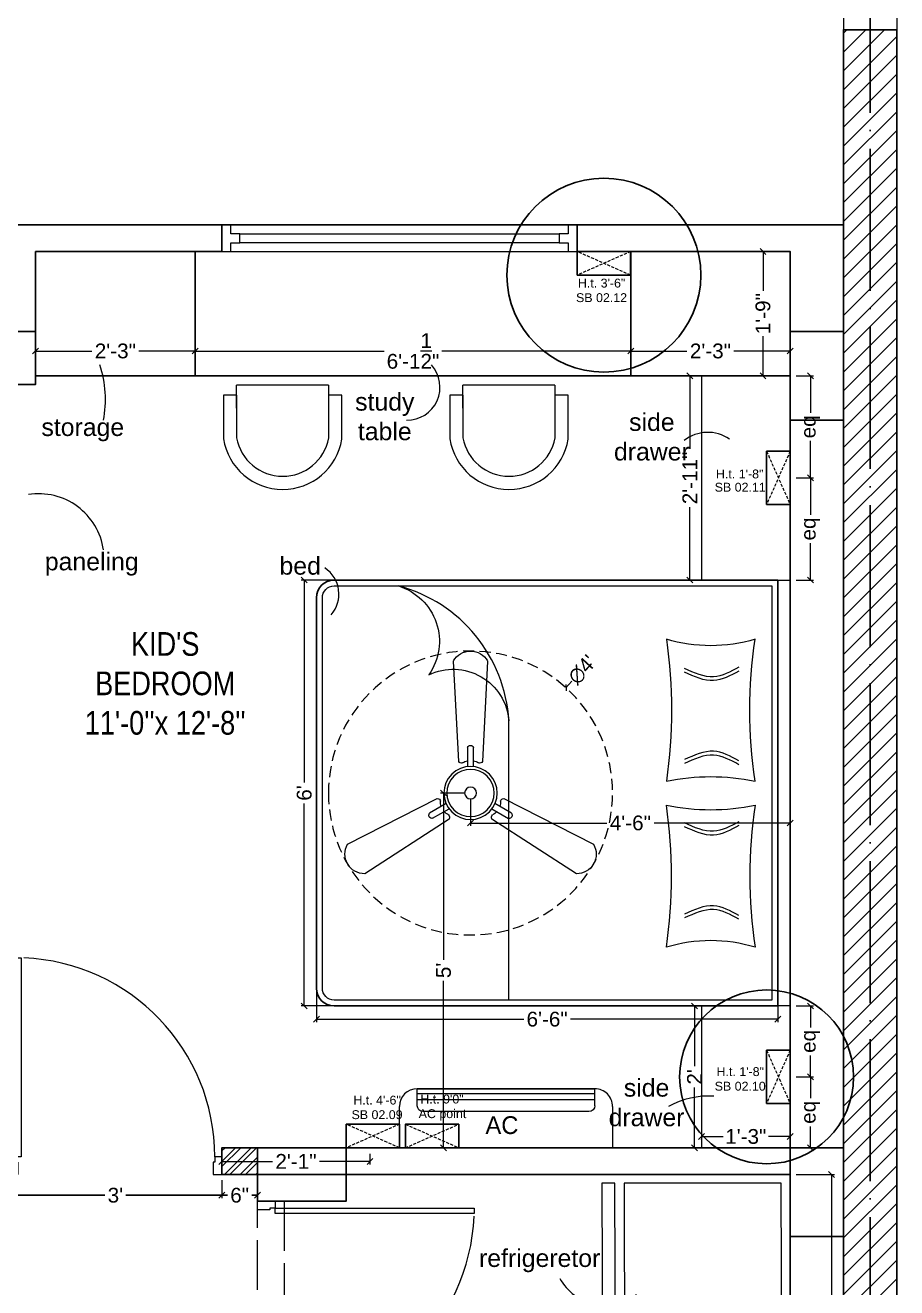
# Model space of a CAD drawing. Header units: millimetres. Extents: x 56222 to 3066687, y -650199 to -121287.
# Drawn here: x 148743.1 to 148890.3, y -178871.8 to -178658.4 of the extents above; entities that cross this region are included whole.
import ezdxf

# ---------------------------------------------------------------- set-up
doc = ezdxf.new("R2010")
doc.units = ezdxf.units.MM
doc.header["$MEASUREMENT"] = 0
doc.header["$PDMODE"] = 35
for name, pattern in [('ACAD_ISO02W100', [15, 12, -3]), ('ACAD_ISO04W100', [30, 24, -3, 0, -3]), ('DASHED', [0.75, 0.5, -0.25]), ('DASHED2', [0.375, 0.25, -0.125])]:
    doc.linetypes.add(name, pattern=pattern)
doc.layers.get('Defpoints').update_dxf_attribs({"color": 220})
doc.layers.add('AR DOOR', color=40, linetype='Continuous')
doc.layers.add('AR ELE-5', color=134, linetype='Continuous')
for name, color, linetype, lineweight in [('COLUMN', 1, 'Continuous', 30), ('dim05', 1, 'Continuous', 13), ('el', 7, 'Continuous', 20), ('ELEC-wires', 1, 'DASHED2', 13), ('Electrical', 84, 'Continuous', 30), ('FIRST FLOOR', 7, 'Continuous', 9), ('FIRST FLOOR ( DW_RAIL )', 7, 'Continuous', 9), ('FIRST FLOOR ( TEXT )', 7, 'Continuous', 9), ('FIRST FLOOR_( PLine )_', 251, 'Continuous', 30), ('FURNITURE', 32, 'Continuous', 9), ('GROUND FLOOR', 7, 'Continuous', 9), ('GROUND FLOOR  ( HATCH )', 251, 'Continuous', 9), ('GROUND FLOOR  ( PLINE )', 251, 'Continuous', 30), ('Labelling', 1, 'Continuous', 25), ('Text', 7, 'Continuous', 15), ('wall', 7, 'Continuous', 30), ('X_PLOT', 1, 'Continuous', 9), ('XX~SLAB ( BEAM )~ ( DIM )', 7, 'Continuous', 9)]:
    doc.layers.add(name, color=color, linetype=linetype, lineweight=lineweight)
doc.layers.add('XX~SLAB ( PLINE )', color=251, linetype='Continuous', plot=False)
doc.styles.add('Arial', font='arial.ttf')
doc.styles.add('century g', font='GOTHIC.TTF')
doc.styles.add('KATHA', font='swissc.ttf')
doc.styles.get("Standard").update_dxf_attribs({"font": 'arial.ttf', "height": 6})
doc.styles.add('style4', font='ARIALN.TTF')
doc.styles.add('TEXT', font='eurr____.ttf')
doc.dimstyles.new('Archana', dxfattribs={"dimtxt": 2, "dimasz": 0.75, "dimexe": 0.5, "dimexo": 0.5, "dimgap": 0, "dimtad": 0, "dimzin": 0, "dimdsep": 46, "dimlunit": 4, "dimtxsty": 'century g', "dimblk": 'OBLIQUE', "dimcen": 0, "dimdle": 1, "dimclrd": 256, "dimclre": 256, "dimclrt": 256, "dimadec": 0, "dimazin": 0, "dimtfac": 1, "dimtofl": 0, "dimtmove": 1, "dimatfit": 3, "dimfxl": 1, "dimfxlon": 1, "dimtolj": 1, "dimtzin": 0, "dimlwd": -1, "dimlwe": -1, "dimarcsym": 0})
doc.dimstyles.new('ISO-25', dxfattribs={"dimtxt": 2.5, "dimasz": 1, "dimexe": 0.5, "dimexo": 1, "dimtad": 0, "dimdec": 1, "dimlunit": 4, "dimtxsty": 'Standard', "dimblk": 'OBLIQUE', "dimcen": 2.5, "dimclrd": 1, "dimclre": 1, "dimclrt": 5, "dimadec": 0, "dimazin": 0, "dimtfac": 1, "dimtdec": 1, "dimtmove": 0, "dimatfit": 3, "dimfxl": 1, "dimlwd": -1, "dimarcsym": 0})

# ---------------------------------------------------------------- blocks, each defined once
blk = doc.blocks.new('_Oblique')
at = {"layer": 'wall', "color": 0, "lineweight": -2}
blk.add_line((-0.5, -0.5), (0.5, 0.5), dxfattribs=at)
blk = doc.blocks.new('*D886')
at = {"layer": 'Defpoints', "color": 0, "lineweight": 30, "transparency": 16777216}
for p in [(148845.37, -178713.45), (148771.81, -178716.36), (148845.37, -178716.36)]:
    blk.add_point(p, dxfattribs=at)
at = {"layer": 'dim05', "color": 1, "linetype": 'Continuous', "lineweight": -2, "transparency": 16777216}
for p, q in [((148771.81, -178715.36), (148771.81, -178712.95)), ((148845.37, -178715.36), (148845.37, -178712.95))]:
    blk.add_line(p, q, dxfattribs=at)
at = {"layer": 'dim05', "color": 1, "linetype": 'Continuous', "transparency": 16777216}
for p, q in [((148771.81, -178713.45), (148803.72, -178713.45)), ((148845.37, -178713.45), (148813.45, -178713.45))]:
    blk.add_line(p, q, dxfattribs=at)
at = {"layer": 'dim05', "color": 1, "transparency": 16777216, "rotation": 180}
blk.add_blockref('_Oblique', (148771.81, -178713.45), dxfattribs=at)
at = {"layer": 'dim05', "color": 1, "transparency": 16777216}
blk.add_blockref('_Oblique', (148845.37, -178713.45), dxfattribs=at)
at = {"layer": 'dim05', "color": 5, "lineweight": 25, "transparency": 16777216, "insert": (148808.59, -178713.45), "char_height": 2.5, "attachment_point": 5, "style": 'Arial'}
blk.add_mtext('6\'-1{\\H1x;\\S1/2;}"', dxfattribs=at)
blk = doc.blocks.new('*D887')
at = {"layer": 'Defpoints', "color": 0, "lineweight": 30, "transparency": 16777216}
for p in [(148867.72, -178696.63), (148868.75, -178696.63), (148867.51, -178717.63)]:
    blk.add_point(p, dxfattribs=at)
at = {"layer": 'dim05', "color": 1, "linetype": 'Continuous', "lineweight": -2, "transparency": 16777216}
for p, q in [((148867.75, -178696.63), (148867.22, -178696.63)), ((148868.51, -178717.63), (148868.22, -178717.63))]:
    blk.add_line(p, q, dxfattribs=at)
at = {"layer": 'dim05', "color": 1, "linetype": 'Continuous', "transparency": 16777216}
for p, q in [((148867.72, -178696.63), (148867.72, -178703.3)), ((148867.72, -178717.63), (148867.72, -178710.96))]:
    blk.add_line(p, q, dxfattribs=at)
at = {"layer": 'dim05', "color": 1, "transparency": 16777216}
for p, rotation in [((148867.72, -178696.63), 90), ((148867.72, -178717.63), 270)]:
    blk.add_blockref('_Oblique', p, dxfattribs=dict(at, rotation=rotation))
at = {"layer": 'dim05', "color": 5, "lineweight": 25, "transparency": 16777216, "insert": (148867.72, -178707.13), "char_height": 2.5, "attachment_point": 5, "rotation": 90, "style": 'Arial'}
blk.add_mtext('1\'-9"', dxfattribs=at)
blk = doc.blocks.new('*D888')
at = {"layer": 'Defpoints', "color": 0, "lineweight": 30, "transparency": 16777216}
for p in [(148857.31, -178717.63), (148855.35, -178752.16), (148857.31, -178752.16)]:
    blk.add_point(p, dxfattribs=at)
at = {"layer": 'dim05', "color": 1, "linetype": 'Continuous', "lineweight": -2, "transparency": 16777216}
for p, q in [((148856.31, -178717.63), (148854.85, -178717.63)), ((148856.31, -178752.16), (148854.85, -178752.16))]:
    blk.add_line(p, q, dxfattribs=at)
at = {"layer": 'dim05', "color": 1, "linetype": 'Continuous', "transparency": 16777216}
for p, q in [((148855.35, -178717.63), (148855.35, -178729.96)), ((148855.35, -178752.16), (148855.35, -178739.84))]:
    blk.add_line(p, q, dxfattribs=at)
at = {"layer": 'dim05', "color": 1, "transparency": 16777216}
for p, rotation in [((148855.35, -178717.63), 90), ((148855.35, -178752.16), 270)]:
    blk.add_blockref('_Oblique', p, dxfattribs=dict(at, rotation=rotation))
at = {"layer": 'dim05', "color": 5, "lineweight": 25, "transparency": 16777216, "insert": (148855.35, -178734.9), "char_height": 2.5, "attachment_point": 5, "rotation": 90, "style": 'Arial'}
blk.add_mtext('2\'-11"', dxfattribs=at)
blk = doc.blocks.new('*D889')
at = {"layer": 'Defpoints', "color": 0, "lineweight": 30, "transparency": 16777216}
for p in [(148857.31, -178824.16), (148856.14, -178848.13), (148857.31, -178848.13)]:
    blk.add_point(p, dxfattribs=at)
at = {"layer": 'dim05', "color": 1, "linetype": 'Continuous', "lineweight": -2, "transparency": 16777216}
for p, q in [((148856.31, -178824.16), (148855.64, -178824.16)), ((148856.31, -178848.13), (148855.64, -178848.13))]:
    blk.add_line(p, q, dxfattribs=at)
at = {"layer": 'dim05', "color": 1, "linetype": 'Continuous', "transparency": 16777216}
for p, q in [((148856.14, -178824.16), (148856.14, -178834.35)), ((148856.14, -178848.13), (148856.14, -178837.94))]:
    blk.add_line(p, q, dxfattribs=at)
at = {"layer": 'dim05', "color": 1, "transparency": 16777216}
for p, rotation in [((148856.14, -178824.16), 90), ((148856.14, -178848.13), 270)]:
    blk.add_blockref('_Oblique', p, dxfattribs=dict(at, rotation=rotation))
at = {"layer": 'dim05', "color": 5, "lineweight": 25, "transparency": 16777216, "insert": (148856.14, -178836.15), "char_height": 2.5, "attachment_point": 5, "rotation": 90, "style": 'Arial'}
blk.add_mtext("2'", dxfattribs=at)
blk = doc.blocks.new('*D890')
at = {"layer": 'Defpoints', "color": 0, "lineweight": 30, "transparency": 16777216}
for p in [(148857.31, -178845.81), (148872.31, -178846.1), (148872.31, -178846.23)]:
    blk.add_point(p, dxfattribs=at)
at = {"layer": 'dim05', "color": 1, "linetype": 'Continuous', "transparency": 16777216}
for p, q in [((148857.31, -178846.23), (148860.98, -178846.23)), ((148872.31, -178846.23), (148868.64, -178846.23))]:
    blk.add_line(p, q, dxfattribs=at)
at = {"layer": 'dim05', "color": 1, "linetype": 'Continuous', "lineweight": -2, "transparency": 16777216}
for p, q in [((148857.31, -178846.81), (148857.31, -178846.73)), ((148872.31, -178847.1), (148872.31, -178846.73))]:
    blk.add_line(p, q, dxfattribs=at)
at = {"layer": 'dim05', "color": 1, "transparency": 16777216, "rotation": 180}
blk.add_blockref('_Oblique', (148857.31, -178846.23), dxfattribs=at)
at = {"layer": 'dim05', "color": 1, "transparency": 16777216}
blk.add_blockref('_Oblique', (148872.31, -178846.23), dxfattribs=at)
at = {"layer": 'dim05', "color": 5, "lineweight": 25, "transparency": 16777216, "insert": (148864.81, -178846.23), "char_height": 2.5, "attachment_point": 5, "style": 'Arial'}
blk.add_mtext('1\'-3"', dxfattribs=at)
blk = doc.blocks.new('*D891')
at = {"layer": 'Defpoints', "color": 0, "lineweight": 30, "transparency": 16777216}
for p in [(148792.28, -178819.22), (148870.21, -178821.29), (148870.21, -178826.4)]:
    blk.add_point(p, dxfattribs=at)
at = {"layer": 'dim05', "color": 1, "linetype": 'Continuous', "lineweight": -2, "transparency": 16777216}
for p, q in [((148792.28, -178820.22), (148792.28, -178826.9)), ((148870.21, -178822.29), (148870.21, -178826.9))]:
    blk.add_line(p, q, dxfattribs=at)
at = {"layer": 'dim05', "color": 1, "linetype": 'Continuous', "transparency": 16777216}
for p, q in [((148792.28, -178826.4), (148827.29, -178826.4)), ((148870.21, -178826.4), (148835.2, -178826.4))]:
    blk.add_line(p, q, dxfattribs=at)
at = {"layer": 'dim05', "color": 1, "transparency": 16777216, "rotation": 180}
blk.add_blockref('_Oblique', (148792.28, -178826.4), dxfattribs=at)
at = {"layer": 'dim05', "color": 1, "transparency": 16777216}
blk.add_blockref('_Oblique', (148870.21, -178826.4), dxfattribs=at)
at = {"layer": 'dim05', "color": 5, "lineweight": 25, "transparency": 16777216, "insert": (148831.25, -178826.4), "char_height": 2.5, "attachment_point": 5, "style": 'Arial'}
blk.add_mtext('6\'-6"', dxfattribs=at)
blk = doc.blocks.new('*D892')
at = {"layer": 'Defpoints', "color": 0, "lineweight": 30, "transparency": 16777216}
for p in [(148790.22, -178752.16), (148796.41, -178752.16), (148796.41, -178824.16)]:
    blk.add_point(p, dxfattribs=at)
at = {"layer": 'dim05', "color": 1, "linetype": 'Continuous', "lineweight": -2, "transparency": 16777216}
for p, q in [((148795.41, -178752.16), (148789.72, -178752.16)), ((148795.41, -178824.16), (148789.72, -178824.16))]:
    blk.add_line(p, q, dxfattribs=at)
at = {"layer": 'dim05', "color": 1, "linetype": 'Continuous', "transparency": 16777216}
for p, q in [((148790.22, -178752.16), (148790.22, -178786.38)), ((148790.22, -178824.16), (148790.22, -178789.94))]:
    blk.add_line(p, q, dxfattribs=at)
at = {"layer": 'dim05', "color": 1, "transparency": 16777216}
for p, rotation in [((148790.22, -178752.16), 90), ((148790.22, -178824.16), 270)]:
    blk.add_blockref('_Oblique', p, dxfattribs=dict(at, rotation=rotation))
at = {"layer": 'dim05', "color": 5, "lineweight": 25, "transparency": 16777216, "insert": (148790.22, -178788.16), "char_height": 2.5, "attachment_point": 5, "rotation": 90, "style": 'Arial'}
blk.add_mtext("6'", dxfattribs=at)
blk = doc.blocks.new('*D893')
at = {"layer": 'Defpoints', "color": 0, "lineweight": 30, "transparency": 16777216}
for p in [(148872.31, -178708.85), (148872.31, -178713.45), (148845.37, -178716.36)]:
    blk.add_point(p, dxfattribs=at)
at = {"layer": 'dim05', "color": 1, "linetype": 'Continuous', "lineweight": -2, "transparency": 16777216}
for p, q in [((148872.31, -178709.85), (148872.31, -178713.95)), ((148845.37, -178715.36), (148845.37, -178712.95))]:
    blk.add_line(p, q, dxfattribs=at)
at = {"layer": 'dim05', "color": 1, "linetype": 'Continuous', "transparency": 16777216}
for p, q in [((148845.37, -178713.45), (148854.87, -178713.45)), ((148872.31, -178713.45), (148862.81, -178713.45))]:
    blk.add_line(p, q, dxfattribs=at)
at = {"layer": 'dim05', "color": 1, "transparency": 16777216, "rotation": 180}
blk.add_blockref('_Oblique', (148845.37, -178713.45), dxfattribs=at)
at = {"layer": 'dim05', "color": 1, "transparency": 16777216}
blk.add_blockref('_Oblique', (148872.31, -178713.45), dxfattribs=at)
at = {"layer": 'dim05', "color": 5, "lineweight": 25, "transparency": 16777216, "insert": (148858.84, -178713.45), "char_height": 2.5, "attachment_point": 5, "style": 'Arial'}
blk.add_mtext('2\'-3"', dxfattribs=at)
blk = doc.blocks.new('*D894')
at = {"layer": 'Defpoints', "color": 0, "lineweight": 30, "transparency": 16777216}
for p in [(148744.81, -178712.36), (148771.81, -178713.45), (148771.81, -178716.36)]:
    blk.add_point(p, dxfattribs=at)
at = {"layer": 'dim05', "color": 1, "linetype": 'Continuous', "lineweight": -2, "transparency": 16777216}
for p, q in [((148744.81, -178713.36), (148744.81, -178713.95)), ((148771.81, -178715.36), (148771.81, -178712.95))]:
    blk.add_line(p, q, dxfattribs=at)
at = {"layer": 'dim05', "color": 1, "linetype": 'Continuous', "transparency": 16777216}
for p, q in [((148744.81, -178713.45), (148754.34, -178713.45)), ((148771.81, -178713.45), (148762.28, -178713.45))]:
    blk.add_line(p, q, dxfattribs=at)
at = {"layer": 'dim05', "color": 1, "transparency": 16777216, "rotation": 180}
blk.add_blockref('_Oblique', (148744.81, -178713.45), dxfattribs=at)
at = {"layer": 'dim05', "color": 1, "transparency": 16777216}
blk.add_blockref('_Oblique', (148771.81, -178713.45), dxfattribs=at)
at = {"layer": 'dim05', "color": 5, "lineweight": 25, "transparency": 16777216, "insert": (148758.31, -178713.45), "char_height": 2.5, "attachment_point": 5, "style": 'Arial'}
blk.add_mtext('2\'-3"', dxfattribs=at)
blk = doc.blocks.new('*U256')
for points in [[(-1160, 0), (-1120, 0), (-1120, 30), (-1110, 30), (-1110, 100), (-1160, 100)], [(40, 0), (0, 0), (0, 30), (-10, 30), (-10, 100), (40, 100)], [(0, 0), (0, -1120), (-30, -1120), (-30, 0)]]:
    blk.add_lwpolyline(points, close=True)
at = {"layer": 'AR ELE-5', "linetype": 'ByBlock', "ltscale": 15}
blk.add_arc((1.6, 0.7), 1121.6, 180.03474, 267.62699, dxfattribs=at)
blk = doc.blocks.new('*D943')
at = {"layer": 'Defpoints', "color": 0, "lineweight": 30, "transparency": 16777216}
for p in [(148776.31, -178852.63), (148782.31, -178852.63), (148776.31, -178856.16)]:
    blk.add_point(p, dxfattribs=at)
at = {"layer": 'dim05', "color": 5, "linetype": 'Continuous', "lineweight": -2, "transparency": 16777216}
for p, q in [((148776.31, -178853.63), (148776.31, -178856.66)), ((148782.31, -178853.63), (148782.31, -178856.66))]:
    blk.add_line(p, q, dxfattribs=at)
at = {"layer": 'dim05', "color": 5, "linetype": 'Continuous', "lineweight": 30, "transparency": 16777216}
for p, q in [((148776.31, -178856.16), (148777.24, -178856.16)), ((148782.31, -178856.16), (148781.38, -178856.16))]:
    blk.add_line(p, q, dxfattribs=at)
at = {"layer": 'dim05', "color": 5, "lineweight": 30, "transparency": 16777216, "rotation": 180}
blk.add_blockref('_Oblique', (148776.31, -178856.16), dxfattribs=at)
at = {"layer": 'dim05', "color": 5, "lineweight": 30, "transparency": 16777216}
blk.add_blockref('_Oblique', (148782.31, -178856.16), dxfattribs=at)
at = {"layer": 'dim05', "color": 5, "lineweight": 30, "transparency": 16777216, "insert": (148779.31, -178856.16), "char_height": 2.5, "attachment_point": 5, "style": 'Arial'}
blk.add_mtext('6"', dxfattribs=at)
blk = doc.blocks.new('*D944')
at = {"layer": 'Defpoints', "color": 0, "lineweight": 30, "transparency": 16777216}
for p in [(148740.31, -178852.63), (148776.31, -178852.63), (148740.31, -178856.16)]:
    blk.add_point(p, dxfattribs=at)
at = {"layer": 'dim05', "color": 5, "linetype": 'Continuous', "lineweight": -2, "transparency": 16777216}
for p, q in [((148740.31, -178853.63), (148740.31, -178856.66)), ((148776.31, -178853.63), (148776.31, -178856.66))]:
    blk.add_line(p, q, dxfattribs=at)
at = {"layer": 'dim05', "color": 5, "linetype": 'Continuous', "lineweight": 30, "transparency": 16777216}
for p, q in [((148740.31, -178856.16), (148756.54, -178856.16)), ((148776.31, -178856.16), (148760.08, -178856.16))]:
    blk.add_line(p, q, dxfattribs=at)
at = {"layer": 'dim05', "color": 5, "lineweight": 30, "transparency": 16777216, "rotation": 180}
blk.add_blockref('_Oblique', (148740.31, -178856.16), dxfattribs=at)
at = {"layer": 'dim05', "color": 5, "lineweight": 30, "transparency": 16777216}
blk.add_blockref('_Oblique', (148776.31, -178856.16), dxfattribs=at)
at = {"layer": 'dim05', "color": 5, "lineweight": 30, "transparency": 16777216, "insert": (148758.31, -178856.16), "char_height": 2.5, "attachment_point": 5, "style": 'Arial'}
blk.add_mtext("3'", dxfattribs=at)
blk = doc.blocks.new('6616')
at = {"color": 242, "linetype": 'DASHED', "true_color": 0xcd2027}
for p, q in [((386784.79, -36915.77), (386775.78, -36911.78)), ((386784.79, -36911.78), (386775.78, -36915.77))]:
    blk.add_line(p, q, dxfattribs=at)
at = {"layer": 'ELEC-wires', "color": 5, "linetype": 'ByBlock', "lineweight": 30, "ltscale": 4}
blk.add_lwpolyline([(386775.78, -36911.78), (386784.79, -36911.78), (386784.79, -36915.77), (386775.78, -36915.77)], close=True, dxfattribs=at)
blk = doc.blocks.new('*D1040')
at = {"layer": 'Defpoints', "color": 0, "lineweight": 30, "transparency": 16777216}
for p in [(148776.31, -178848.13), (148801.32, -178848.13), (148801.32, -178850.43)]:
    blk.add_point(p, dxfattribs=at)
at = {"layer": 'dim05', "color": 1, "linetype": 'Continuous', "lineweight": -2, "transparency": 16777216}
for p, q in [((148776.31, -178849.13), (148776.31, -178850.93)), ((148801.32, -178849.13), (148801.32, -178850.93))]:
    blk.add_line(p, q, dxfattribs=at)
at = {"layer": 'dim05', "color": 1, "linetype": 'Continuous', "transparency": 16777216}
for p, q in [((148776.31, -178850.43), (148784.85, -178850.43)), ((148801.32, -178850.43), (148792.79, -178850.43))]:
    blk.add_line(p, q, dxfattribs=at)
at = {"layer": 'dim05', "color": 1, "transparency": 16777216, "rotation": 180}
blk.add_blockref('_Oblique', (148776.31, -178850.43), dxfattribs=at)
at = {"layer": 'dim05', "color": 1, "transparency": 16777216}
blk.add_blockref('_Oblique', (148801.32, -178850.43), dxfattribs=at)
at = {"layer": 'dim05', "color": 5, "lineweight": 25, "transparency": 16777216, "insert": (148788.82, -178850.43), "char_height": 2.5, "attachment_point": 5, "style": 'Arial'}
blk.add_mtext('2\'-1"', dxfattribs=at)
blk = doc.blocks.new('*D1041')
at = {"layer": 'Defpoints', "color": 0, "lineweight": 30, "transparency": 16777216}
for p in [(148872.31, -178836.15), (148872.31, -178848.13), (148875.73, -178848.13)]:
    blk.add_point(p, dxfattribs=at)
at = {"layer": 'dim05', "color": 1, "linetype": 'Continuous', "lineweight": -2, "transparency": 16777216}
for p, q in [((148873.31, -178836.15), (148876.23, -178836.15)), ((148873.31, -178848.13), (148876.23, -178848.13))]:
    blk.add_line(p, q, dxfattribs=at)
at = {"layer": 'dim05', "color": 1, "linetype": 'Continuous', "transparency": 16777216}
for p, q in [((148875.73, -178836.15), (148875.73, -178839.76)), ((148875.73, -178848.13), (148875.73, -178844.52))]:
    blk.add_line(p, q, dxfattribs=at)
at = {"layer": 'dim05', "color": 1, "transparency": 16777216}
for p, rotation in [((148875.73, -178836.15), 90), ((148875.73, -178848.13), 270)]:
    blk.add_blockref('_Oblique', p, dxfattribs=dict(at, rotation=rotation))
at = {"layer": 'dim05', "color": 5, "lineweight": 25, "transparency": 16777216, "insert": (148875.73, -178842.14), "char_height": 2.5, "attachment_point": 5, "rotation": 90, "style": 'Arial'}
blk.add_mtext('eq', dxfattribs=at)
blk = doc.blocks.new('*D1042')
at = {"layer": 'Defpoints', "color": 0, "lineweight": 30, "transparency": 16777216}
for p in [(148872.31, -178824.16), (148875.73, -178824.16), (148872.31, -178836.15)]:
    blk.add_point(p, dxfattribs=at)
at = {"layer": 'dim05', "color": 1, "linetype": 'Continuous', "lineweight": -2, "transparency": 16777216}
for p, q in [((148873.31, -178824.16), (148876.23, -178824.16)), ((148873.31, -178836.15), (148876.23, -178836.15))]:
    blk.add_line(p, q, dxfattribs=at)
at = {"layer": 'dim05', "color": 1, "linetype": 'Continuous', "transparency": 16777216}
for p, q in [((148875.73, -178824.16), (148875.73, -178827.77)), ((148875.73, -178836.15), (148875.73, -178832.53))]:
    blk.add_line(p, q, dxfattribs=at)
at = {"layer": 'dim05', "color": 1, "transparency": 16777216}
for p, rotation in [((148875.73, -178824.16), 90), ((148875.73, -178836.15), 270)]:
    blk.add_blockref('_Oblique', p, dxfattribs=dict(at, rotation=rotation))
at = {"layer": 'dim05', "color": 5, "lineweight": 25, "transparency": 16777216, "insert": (148875.73, -178830.15), "char_height": 2.5, "attachment_point": 5, "rotation": 90, "style": 'Arial'}
blk.add_mtext('eq', dxfattribs=at)
blk = doc.blocks.new('*D1043')
at = {"layer": 'Defpoints', "color": 0, "lineweight": 30, "transparency": 16777216}
for p in [(148872.31, -178734.9), (148872.31, -178752.16), (148875.73, -178752.16)]:
    blk.add_point(p, dxfattribs=at)
at = {"layer": 'dim05', "color": 1, "linetype": 'Continuous', "lineweight": -2, "transparency": 16777216}
for p, q in [((148873.31, -178734.9), (148876.23, -178734.9)), ((148873.31, -178752.16), (148876.23, -178752.16))]:
    blk.add_line(p, q, dxfattribs=at)
at = {"layer": 'dim05', "color": 1, "linetype": 'Continuous', "transparency": 16777216}
for p, q in [((148875.73, -178734.9), (148875.73, -178741.15)), ((148875.73, -178752.16), (148875.73, -178745.91))]:
    blk.add_line(p, q, dxfattribs=at)
at = {"layer": 'dim05', "color": 1, "transparency": 16777216}
for p, rotation in [((148875.73, -178734.9), 90), ((148875.73, -178752.16), 270)]:
    blk.add_blockref('_Oblique', p, dxfattribs=dict(at, rotation=rotation))
at = {"layer": 'dim05', "color": 5, "lineweight": 25, "transparency": 16777216, "insert": (148875.73, -178743.53), "char_height": 2.5, "attachment_point": 5, "rotation": 90, "style": 'Arial'}
blk.add_mtext('eq', dxfattribs=at)
blk = doc.blocks.new('*D1044')
at = {"layer": 'Defpoints', "color": 0, "lineweight": 30, "transparency": 16777216}
for p in [(148872.31, -178717.63), (148875.73, -178717.63), (148872.31, -178734.9)]:
    blk.add_point(p, dxfattribs=at)
at = {"layer": 'dim05', "color": 1, "linetype": 'Continuous', "lineweight": -2, "transparency": 16777216}
for p, q in [((148873.31, -178717.63), (148876.23, -178717.63)), ((148873.31, -178734.9), (148876.23, -178734.9))]:
    blk.add_line(p, q, dxfattribs=at)
at = {"layer": 'dim05', "color": 1, "linetype": 'Continuous', "transparency": 16777216}
for p, q in [((148875.73, -178717.63), (148875.73, -178723.89)), ((148875.73, -178734.9), (148875.73, -178728.64))]:
    blk.add_line(p, q, dxfattribs=at)
at = {"layer": 'dim05', "color": 1, "transparency": 16777216}
for p, rotation in [((148875.73, -178717.63), 90), ((148875.73, -178734.9), 270)]:
    blk.add_blockref('_Oblique', p, dxfattribs=dict(at, rotation=rotation))
at = {"layer": 'dim05', "color": 5, "lineweight": 25, "transparency": 16777216, "insert": (148875.73, -178726.27), "char_height": 2.5, "attachment_point": 5, "rotation": 90, "style": 'Arial'}
blk.add_mtext('eq', dxfattribs=at)
blk = doc.blocks.new('*D1046')
at = {"layer": 'Defpoints', "color": 0, "lineweight": 30, "transparency": 16777216}
for p in [(148872.31, -178852.63), (148872.31, -178916.88), (148879.29, -178916.88)]:
    blk.add_point(p, dxfattribs=at)
at = {"layer": 'dim05', "color": 1, "linetype": 'Continuous', "lineweight": -2, "transparency": 16777216}
for p, q in [((148873.31, -178852.63), (148879.79, -178852.63)), ((148873.31, -178916.88), (148879.79, -178916.88))]:
    blk.add_line(p, q, dxfattribs=at)
at = {"layer": 'dim05', "color": 1, "linetype": 'Continuous', "transparency": 16777216}
for p, q in [((148879.29, -178852.63), (148879.29, -178880.81)), ((148879.29, -178916.88), (148879.29, -178888.71))]:
    blk.add_line(p, q, dxfattribs=at)
at = {"layer": 'dim05', "color": 1, "transparency": 16777216}
for p, rotation in [((148879.29, -178852.63), 90), ((148879.29, -178916.88), 270)]:
    blk.add_blockref('_Oblique', p, dxfattribs=dict(at, rotation=rotation))
at = {"layer": 'dim05', "color": 5, "lineweight": 25, "transparency": 16777216, "insert": (148879.29, -178884.76), "char_height": 2.5, "attachment_point": 5, "rotation": 90, "style": 'Arial'}
blk.add_mtext('5\'-4"', dxfattribs=at)
blk = doc.blocks.new('fan')
at = {"layer": 'Electrical', "lineweight": 15, "ltscale": 20}
for p, q in [((3300835.29, -509900.78), (3300836.47, -509923.43)), ((3300841.81, -509923.43), (3300842.99, -509900.78)), ((3300838.47, -509924.57), (3300838.47, -509920.25)), ((3300839.81, -509920.28), (3300839.81, -509924.57)), ((3300831.66, -509931.77), (3300811.45, -509942.07)), ((3300829.93, -509935.08), (3300833.64, -509932.93)), ((3300844.64, -509932.93), (3300848.38, -509935.09)), ((3300866.83, -509942.07), (3300846.62, -509931.77)), ((3300834.31, -509934.09), (3300830.57, -509936.25)), ((3300847.68, -509936.23), (3300843.97, -509934.09)), ((3300815.3, -509948.74), (3300834.33, -509936.39)), ((3300843.95, -509936.39), (3300862.98, -509948.74))]:
    blk.add_line(p, q, dxfattribs=at)
at = {"layer": 'Electrical', "linetype": 'DASHED', "lineweight": 15, "ltscale": 5}
blk.add_circle((3300839.14, -509930.53), 32, dxfattribs=at)
at = {"layer": 'Electrical', "lineweight": 15, "ltscale": 20}
for centre, major_axis, start_param, end_param in [((3300839.14, -509902.94), (3.12, 3.12), -0.272136, 1.842967), ((3300839.13, -509920.5), (0.501, 0.501), -0.465536, 1.983618), ((3300839.14, -509930.53), (4.24, -4.24), 3.14161, 9.424795), ((3300837.1, -509923.08), (0.51, 0.51), 2.863014, 4.257784), ((3300839.14, -509926.42), (2.27, -2.27), 2.565057, 2.951308), ((3300839.14, -509926.42), (2.27, 2.27), 0.19032, 0.57657), ((3300841.18, -509923.08), (0.51, -0.51), 5.167028, 6.561799), ((3300839.14, -509930.53), (3.77, -3.77), 1.749190548672175e-05, 6.283202799085073), ((3300839.14, -509930.53), (0.943, 0.943), 1.570814, 7.853999), ((3300831.67, -509932.49), (0.51, -0.51), 0.978238, 2.373008), ((3300835.59, -509932.58), (2.27, -2.27), 3.855511, 4.241762), ((3300842.69, -509932.58), (2.27, 2.27), 5.183051, 5.569301), ((3300846.61, -509932.49), (0.51, -0.51), 2.339416, 3.734186), ((3300830.46, -509935.55), (0.501, -0.501), 3.199655, 5.648809), ((3300835.59, -509932.58), (2.27, -2.27), 4.659452, 5.045703), ((3300833.71, -509936.02), (0.51, 0.51), -1.325776, 0.068994), ((3300844.57, -509936.02), (0.51, -0.51), 3.072633, 4.467404), ((3300842.69, -509932.58), (2.27, 2.27), 4.37911, 4.765361), ((3300847.83, -509935.54), (0.501, 0.501), 3.723254, 6.172408), ((3300815.25, -509944.32), (3.12, -3.12), 3.393055, 5.508159), ((3300863.03, -509944.32), (3.12, -3.12), 5.48745, 7.602554)]:
    blk.add_ellipse(centre, major_axis=major_axis, ratio=1, start_param=start_param, end_param=end_param, dxfattribs=at)
blk = doc.blocks.new('*D1056')
at = {"layer": 'Defpoints', "color": 0, "lineweight": 30, "transparency": 16777216}
for p in [(148818.31, -178788.16), (148872.31, -178788.16), (148872.31, -178793.23)]:
    blk.add_point(p, dxfattribs=at)
at = {"layer": 'dim05', "color": 1, "linetype": 'Continuous', "lineweight": -2, "transparency": 16777216}
for p, q in [((148818.31, -178789.16), (148818.31, -178793.73)), ((148872.31, -178789.16), (148872.31, -178793.73))]:
    blk.add_line(p, q, dxfattribs=at)
at = {"layer": 'dim05', "color": 1, "linetype": 'Continuous', "transparency": 16777216}
for p, q in [((148818.31, -178793.23), (148841.31, -178793.23)), ((148872.31, -178793.23), (148849.31, -178793.23))]:
    blk.add_line(p, q, dxfattribs=at)
at = {"layer": 'dim05', "color": 1, "transparency": 16777216, "rotation": 180}
blk.add_blockref('_Oblique', (148818.31, -178793.23), dxfattribs=at)
at = {"layer": 'dim05', "color": 1, "transparency": 16777216}
blk.add_blockref('_Oblique', (148872.31, -178793.23), dxfattribs=at)
at = {"layer": 'dim05', "color": 5, "lineweight": 25, "transparency": 16777216, "insert": (148845.31, -178793.23), "char_height": 2.5, "attachment_point": 5, "style": 'Arial'}
blk.add_mtext('4\'-6"', dxfattribs=at)
blk = doc.blocks.new('*D1057')
at = {"layer": 'Defpoints', "color": 0, "lineweight": 30, "transparency": 16777216}
for p in [(148818.31, -178788.16), (148813.75, -178848.13), (148819.53, -178848.13)]:
    blk.add_point(p, dxfattribs=at)
at = {"layer": 'dim05', "color": 1, "linetype": 'Continuous', "lineweight": -2, "transparency": 16777216}
for p, q in [((148817.31, -178788.16), (148813.25, -178788.16)), ((148818.53, -178848.13), (148813.25, -178848.13))]:
    blk.add_line(p, q, dxfattribs=at)
at = {"layer": 'dim05', "color": 1, "linetype": 'Continuous', "transparency": 16777216}
for p, q in [((148813.75, -178788.16), (148813.75, -178816.37)), ((148813.75, -178848.13), (148813.75, -178819.92))]:
    blk.add_line(p, q, dxfattribs=at)
at = {"layer": 'dim05', "color": 1, "transparency": 16777216}
for p, rotation in [((148813.75, -178788.16), 90), ((148813.75, -178848.13), 270)]:
    blk.add_blockref('_Oblique', p, dxfattribs=dict(at, rotation=rotation))
at = {"layer": 'dim05', "color": 5, "lineweight": 25, "transparency": 16777216, "insert": (148813.75, -178818.15), "char_height": 2.5, "attachment_point": 5, "rotation": 90, "style": 'Arial'}
blk.add_mtext("5'", dxfattribs=at)
blk = doc.blocks.new('*D1059')
at = {"layer": 'Defpoints', "color": 0, "lineweight": 30, "transparency": 16777216}
for p in [(148834.42, -178770.37), (148802.2, -178805.95)]:
    blk.add_point(p, dxfattribs=at)
at = {"layer": 'dim05', "transparency": 16777216}
blk.add_line((148835.43, -178769.26), (148834.42, -178770.37), dxfattribs=at)
at = {"layer": 'dim05', "transparency": 16777216, "xscale": 0.75, "yscale": 0.75, "zscale": 0.75, "rotation": 227.8301719994688}
blk.add_blockref('_Oblique', (148834.42, -178770.37), dxfattribs=at)
at = {"layer": 'dim05', "color": 5, "lineweight": 25, "transparency": 16777216, "insert": (148837.18, -178767.32), "char_height": 2.5, "attachment_point": 5, "rotation": 47.8302, "style": 'century g'}
blk.add_mtext("\\A1;∅4'", dxfattribs=at)
blk = doc.blocks.new('ac paln')
at = {"layer": 'Electrical', "lineweight": 15}
for p, q in [((389238.69, -37646.36), (389238.69, -37610.34)), ((389238.69, -37610.34), (389245.67, -37610.34)), ((389245.81, -37613.35), (389248.68, -37613.35)), ((389246.82, -37643.35), (389246.82, -37613.35)), ((389247.82, -37643.35), (389247.82, -37613.35)), ((389248.68, -37613.35), (389248.68, -37643.35)), ((389248.68, -37643.35), (389248.68, -37613.35)), ((389244.81, -37642.35), (389244.81, -37614.35)), ((389245.81, -37643.35), (389248.68, -37643.35)), ((389248.68, -37643.35), (389248.68, -37643.35)), ((389245.67, -37646.36), (389238.69, -37646.36))]:
    blk.add_line(p, q, dxfattribs=at)
for centre, start, end in [((389245.67, -37613.35), 0, 90), ((389245.67, -37643.35), 270, 0)]:
    blk.add_arc(centre, 3.01, start, end, dxfattribs=at)
at = {"layer": 'Electrical', "lineweight": 15, "extrusion": (0, 0, -1)}
for centre, start_param, end_param in [((389245.81, -37614.35), -0.785398, 0.785398), ((389245.81, -37642.35), 3.926991, 5.497787)]:
    blk.add_ellipse(centre, major_axis=(-0.71, 0.71), ratio=1, start_param=start_param, end_param=end_param, dxfattribs=at)
at = {"layer": 'Text', "style": 'TEXT'}
blk.add_text('AC', height=3, rotation=270, dxfattribs=at).set_placement((389241.02, -37624.87))

msp = doc.modelspace()

# ---------------------------------------------------------------- hatches: boundary and pattern name
at = {"layer": 'GROUND FLOOR  ( HATCH )'}
h = msp.add_hatch(dxfattribs=at)
h.set_pattern_fill('ANSI31', color=6, scale=18, style=0)
h.set_pattern_definition([(45, (32349.6235, -16389.46), (-1.590990258, 1.590990258), [])])
h.paths.add_polyline_path([(148890.3094, -178659.1344), (148881.3094, -178659.1344), (148881.3094, -179002.6344), (148890.3094, -179002.6344)])
at = {"layer": 'GROUND FLOOR  ( PLINE )', "lineweight": 5}
h = msp.add_hatch(dxfattribs=at)
h.set_pattern_fill('ANSI32', color=3, scale=5)
h.set_pattern_definition([(45, (-587.3341, -1615.5918), (-1.325825215, 1.325825215), []), (45, (-586.4502, -1615.5918), (-1.325825215, 1.325825215), [])])
h.paths.add_polyline_path([(148782.3094, -178848.1344), (148776.3094, -178848.1344), (148776.3094, -178852.6344), (148782.3094, -178852.6344)])

# ---------------------------------------------------------------- linework, layer by layer
at = {"layer": 'COLUMN'}
for points in [[(148735.8094, -178710.1344), (148744.8094, -178710.1344), (148744.8094, -178719.1344), (148735.8094, -178719.1344)], [(148872.3094, -178710.1344), (148881.3094, -178710.1344), (148881.3094, -178725.1344), (148872.3094, -178725.1344)], [(148797.3094, -178848.1344), (148797.3094, -178857.1344), (148782.3094, -178857.1344), (148782.3094, -178848.1344)], [(148872.3094, -178848.1344), (148881.3094, -178848.1344), (148881.3094, -178863.1344), (148872.3094, -178863.1344)]]:
    msp.add_lwpolyline(points, close=True, dxfattribs=at)
at = {"layer": 'FIRST FLOOR'}
for p, q in [((148480.8094, -178692.1344), (148881.3094, -178692.1344)), ((148776.3094, -178696.6344), (148776.3094, -178692.1344)), ((148836.3094, -178696.6344), (148836.3094, -178692.1344)), ((148881.3094, -178692.1344), (148881.3094, -179002.6344)), ((148744.8094, -178696.6344), (148872.3094, -178696.6344)), ((148744.8094, -178719.1344), (148744.8094, -178696.6344)), ((148872.3094, -178696.6344), (148872.3094, -178848.1344)), ((148782.3094, -178848.1344), (148782.3094, -178852.6344)), ((148782.3094, -178848.1344), (148872.3094, -178848.1344)), ((148782.3094, -178852.6344), (148872.3094, -178852.6344)), ((148872.3094, -178852.6344), (148872.3094, -178980.1344))]:
    msp.add_line(p, q, dxfattribs=at)
at = {"layer": 'FIRST FLOOR', "linetype": 'ACAD_ISO02W100', "ltscale": 0.7}
msp.add_lwpolyline([(148786.8094, -178893.1344), (148782.3094, -178893.1344), (148782.3094, -178857.1344), (148786.8094, -178857.1344)], close=True, dxfattribs=at)
at = {"layer": 'FIRST FLOOR ( DW_RAIL )'}
msp.add_lwpolyline([(148836.3094, -178692.1344), (148834.8094, -178692.1344), (148834.8094, -178693.6344), (148833.3094, -178693.6344), (148833.3094, -178695.1344), (148779.3094, -178695.1344), (148779.3094, -178693.6344), (148777.8094, -178693.6344), (148777.8094, -178692.1344), (148776.3094, -178692.1344), (148776.3094, -178696.6344), (148777.8094, -178696.6344), (148777.8094, -178695.1344), (148779.3094, -178695.1344), (148779.3094, -178693.6344), (148833.3094, -178693.6344), (148833.3094, -178695.1344), (148834.8094, -178695.1344), (148834.8094, -178696.6344), (148836.3094, -178696.6344), (148836.3094, -178692.1344), (148776.3094, -178692.1344), (148776.3094, -178696.6344), (148836.3094, -178696.6344)], close=True, dxfattribs=at)
at = {"layer": 'FIRST FLOOR_( PLine )_'}
for points in [[(148744.8094, -178696.6344), (148776.3094, -178696.6344), (148776.3094, -178692.1344), (148662.3094, -178692.1344), (148662.3094, -178696.6344), (148735.8094, -178696.6344), (148735.8094, -178794.1344), (148740.3094, -178794.1344), (148740.3094, -178719.1344), (148744.8094, -178719.1344)], [(148881.3094, -178692.1344), (148836.3094, -178692.1344), (148836.3094, -178696.6344), (148872.3094, -178696.6344), (148872.3094, -178848.1344), (148782.3094, -178848.1344), (148782.3094, -178852.6344), (148872.3094, -178852.6344), (148872.3094, -178980.1344), (148839.3044, -178980.1344), (148839.3044, -178984.6344), (148872.3094, -178984.6344), (148872.3094, -179002.6344), (148881.3094, -179002.6344)]]:
    msp.add_lwpolyline(points, close=True, dxfattribs=at)
at = {"layer": 'FURNITURE', "lineweight": 30}
msp.add_line((148744.8094, -178717.6344), (148872.3094, -178717.6344), dxfattribs=at)
at = {"layer": 'FURNITURE'}
for p, q in [((148778.7915, -178723.124, -0.0355), (148778.7915, -178719.2164, -0.0355)), ((148794.3423, -178719.2164, -0.0355), (148778.7915, -178719.2164, -0.0355)), ((148794.3423, -178719.2164, -0.0355), (148794.3423, -178723.124, -0.0355)), ((148817.0245, -178723.124, -0.0355), (148817.0245, -178719.2164, -0.0355)), ((148832.5754, -178719.2164, -0.0355), (148817.0245, -178719.2164, -0.0355)), ((148832.5754, -178719.2164, -0.0355), (148832.5754, -178723.124, -0.0355)), ((148824.7838, -178823.1587), (148824.7838, -178775.9657))]:
    msp.add_line(p, q, dxfattribs=at)
at = {"layer": 'FURNITURE', "lineweight": 30}
for points in [[(148744.8094, -178696.6344), (148771.8094, -178696.6344), (148771.8094, -178717.6344), (148744.8094, -178717.6344)], [(148872.3094, -178696.6344), (148845.3673, -178696.6344), (148845.3673, -178717.6344), (148872.3094, -178717.6344)]]:
    msp.add_lwpolyline(points, close=True, dxfattribs=at)
at = {"layer": 'FURNITURE'}
for points in [[(148872.3094, -178717.6344), (148857.3094, -178717.6344), (148857.3094, -178752.1587), (148872.3094, -178752.1587)], [(148872.3094, -178824.1587), (148857.3094, -178824.1587), (148857.3094, -178848.1344), (148872.3094, -178848.1344)], [(148840.5756, -178884.1332), (148842.7887, -178884.1332), (148842.7029, -178854.1344), (148840.4898, -178854.1344)], [(148844.3379, -178884.1332), (148870.8953, -178884.1332), (148870.8094, -178854.1344), (148844.2521, -178854.1344)]]:
    msp.add_lwpolyline(points, close=True, dxfattribs=at)
at = {"layer": 'FURNITURE', "elevation": -0.0355, "flags": 128}
for points in [[(148778.8001, -178720.9018), (148776.5755, -178720.9018), (148776.5755, -178728.2839, 0.85361338), (148796.5755, -178728.3354), (148796.5755, -178720.9018), (148794.3509, -178720.9018)], [(148778.8001, -178723.1241), (148778.8001, -178720.9018), (148778.7977, -178728.1006, 0.83575836), (148794.3533, -178728.1459), (148794.3533, -178723.1241), (148794.3533, -178720.9018)], [(148817.0331, -178720.9018), (148814.8086, -178720.9018), (148814.8086, -178728.2839, 0.85361338), (148834.8086, -178728.3354), (148834.8086, -178720.9018), (148832.584, -178720.9018)], [(148817.0331, -178723.1241), (148817.0331, -178720.9018), (148817.0308, -178728.1006, 0.83575836), (148832.5863, -178728.1459), (148832.5863, -178723.1241), (148832.5863, -178720.9018)]]:
    msp.add_lwpolyline(points, format="xyb", dxfattribs=at)
at = {"layer": 'FURNITURE', "lineweight": 30}
msp.add_lwpolyline([(148792.2798, -178821.1587), (148792.2798, -178755.1587, -0.41421356), (148795.2798, -178752.1587), (148870.2105, -178752.1587), (148870.2105, -178824.1587), (148795.2798, -178824.1587, -0.41421356)], format="xyb", close=True, dxfattribs=at)
at = {"layer": 'FURNITURE'}
for points in [[(148793.2798, -178821.1587), (148793.2798, -178755.1587, -0.41421356), (148795.2798, -178753.1587), (148869.2105, -178753.1587), (148869.2105, -178823.1587), (148795.2798, -178823.1587, -0.41421356)], [(148811.2626, -178768.1697, -0.52796512), (148824.7838, -178775.9657, 0.32347509), (148806.1411, -178753.1587, -0.50874252), (148811.2626, -178768.1697)]]:
    msp.add_lwpolyline(points, format="xyb", close=True, dxfattribs=at)
at = {"layer": 'FURNITURE', "elevation": -0.0053}
for points in [[(148851.3896, -178786.1497, -0.10058607), (148866.3896, -178786.1497, -0.07572579), (148866.3896, -178762.1497, -0.14896716), (148851.3896, -178762.1497, -0.0741156)], [(148851.3896, -178790.2307, 0.10058607), (148866.3896, -178790.2307, 0.07572579), (148866.3896, -178814.2307, 0.14896716), (148851.3896, -178814.2307, 0.0741156)]]:
    msp.add_lwpolyline(points, format="xyb", close=True, dxfattribs=at)
at = {"layer": 'FURNITURE'}
for points in [[(148863.6513, -178766.8915, -0.0053), (148862.2342, -178767.6634, -0.0053), (148859.2406, -178769.2943, -0.0053), (148856.1239, -178767.8536, -0.0053), (148854.4825, -178767.0949, -0.0053)], [(148863.6513, -178767.5362, -0.0053), (148862.2342, -178768.3082, -0.0053), (148859.2406, -178769.9391, -0.0053), (148856.1239, -178768.4984, -0.0053), (148854.4825, -178767.7397, -0.0053)], [(148863.6513, -178782.7273, -0.0053), (148862.2342, -178781.9553, -0.0053), (148859.2406, -178780.3244, -0.0053), (148856.1239, -178781.7651, -0.0053), (148854.4825, -178782.5238, -0.0053)], [(148863.6513, -178783.3721, -0.0053), (148862.2342, -178782.6001, -0.0053), (148859.2406, -178780.9692, -0.0053), (148856.1239, -178782.4099, -0.0053), (148854.4825, -178783.1686, -0.0053)], [(148863.6513, -178793.0084, -0.0053), (148862.2342, -178793.7803, -0.0053), (148859.2406, -178795.4112, -0.0053), (148856.1239, -178793.9705, -0.0053), (148854.4825, -178793.2118, -0.0053)], [(148863.6513, -178793.6531, -0.0053), (148862.2342, -178794.4251, -0.0053), (148859.2406, -178796.056, -0.0053), (148856.1239, -178794.6153, -0.0053), (148854.4825, -178793.8566, -0.0053)], [(148863.6513, -178808.8442, -0.0053), (148862.2342, -178808.0722, -0.0053), (148859.2406, -178806.4413, -0.0053), (148856.1239, -178807.882, -0.0053), (148854.4825, -178808.6407, -0.0053)], [(148863.6513, -178809.489, -0.0053), (148862.2342, -178808.717, -0.0053), (148859.2406, -178807.0861, -0.0053), (148856.1239, -178808.5268, -0.0053), (148854.4825, -178809.2855, -0.0053)]]:
    msp.add_open_spline(points, degree=3, knots=[0, 0, 0, 0, 4.57791705, 9.67113696, 9.67113696, 9.67113696, 9.67113696], dxfattribs=at)
at = {"layer": 'GROUND FLOOR'}
for p, q in [((148881.3094, -178619.0856), (148881.3094, -179140.0184)), ((148881.3094, -178619.0856), (148881.3094, -178716.1344)), ((148890.3094, -178619.0856), (148890.3094, -179140.0184))]:
    msp.add_line(p, q, dxfattribs=at)
at = {"layer": 'GROUND FLOOR', "color": 1, "linetype": 'ACAD_ISO04W100'}
msp.add_line((148885.8094, -178619.0856), (148885.8094, -179002.6344), dxfattribs=at)
at = {"layer": 'GROUND FLOOR', "color": 6, "lineweight": 30}
msp.add_lwpolyline([(148890.3094, -178659.1344), (148881.3094, -178659.1344), (148881.3094, -179002.6344), (148890.3094, -179002.6344)], close=True, dxfattribs=at)
at = {"layer": 'GROUND FLOOR  ( PLINE )', "color": 3}
msp.add_lwpolyline([(148776.3094, -178852.6344), (148782.3094, -178852.6344), (148782.3094, -178848.1344), (148776.3094, -178848.1344)], close=True, dxfattribs=at)
at = {"layer": 'Labelling', "color": 1}
for centre, radius, start, end in [((148737.7892, -178721.6607), 18.8486, 349.290172, 18.100488), ((148807.5278, -178719.5455), 5.618, 269.801807, 41.748066), ((148858.3784, -178733.5989), 6.4069, 54.860345, 128.586664), ((148745.3504, -178748.6467), 11.072, 8.188086, 99.00261), ((148790.7427, -178754.5545, -0.0704), 5.332, 319.177144, 56.231753), ((148858.597, -178853.8017), 14.4168, 86.748345, 118.440144), ((148841.0282, -178865.9456), 8.7749, 209.29202, 307.299315)]:
    msp.add_arc(centre, radius, start, end, dxfattribs=at)
at = {"layer": 'X_PLOT', "linetype": 'ACAD_ISO04W100', "lineweight": 30}
msp.add_line((148885.8094, -178619.0856), (148885.8094, -179140.0184), dxfattribs=at)
at = {"layer": 'XX~SLAB ( BEAM )~ ( DIM )', "color": 242, "lineweight": 30, "true_color": 0xcd2027}
for centre, radius in [((148840.8383, -178700.6213), 16.3787), ((148868.3226, -178836.1466), 14.688)]:
    msp.add_circle(centre, radius, dxfattribs=at)
at = {"layer": 'XX~SLAB ( PLINE )'}
msp.add_lwpolyline([(148476.3094, -178692.1344), (148881.3094, -178692.1344), (148881.3095, -179002.6344), (148872.3094, -179002.6344), (148852.5048, -179002.6344), (148812.1676, -179002.6344), (148786.8094, -179002.6344), (148644.3094, -179002.6344), (148644.3094, -179038.6344), (148476.3094, -179038.6344)], close=True, dxfattribs=at)

# ---------------------------------------------------------------- block references
at = {"layer": 'AR DOOR', "linetype": 'ByBlock', "lineweight": -2, "extrusion": (0, 0, -1), "xscale": -0.02999999999996949, "yscale": 0.02999999999996949, "zscale": -0.02999999999996949}
for p, rotation in [((-148741.5094, -178849.6344), 180), ((-148785.3094, -178858.3344), 270)]:
    msp.add_blockref('*U256', p, dxfattribs=dict(at, rotation=rotation))
at = {"layer": 'dim05', "color": 1, "lineweight": 35, "xscale": -0.7500069902881101, "yscale": 0.7500069902881101, "zscale": 0.7500069902881101}
msp.add_blockref('fan', (2624470.7385, 203663.3021), dxfattribs=at)
at = {"layer": 'el', "color": 1}
for p in [(-237939.4489, -141784.8507), (-237978.4743, -141932.3638)]:
    msp.add_blockref('6616', p, dxfattribs=at)
for p, rotation in [((111956.5388, -565515.1838), 90), ((111956.5388, -565616.4338), 90), ((535592.1066, -215759.9182), 180)]:
    msp.add_blockref('6616', p, dxfattribs=dict(at, rotation=rotation))
at = {"layer": 'el', "color": 18, "true_color": 0x000000, "rotation": 89.99999999999999}
msp.add_blockref('ac paln', (111195.9595, -568086.8224), dxfattribs=at)

# ---------------------------------------------------------------- texts
at = {"layer": 'Electrical', "color": 240, "true_color": 0xed1f24, "transparency": 33554687}
for s, p in [('H.t. 3\'-6"', (148836.4463, -178702.7143)), ('H.t. 1\'-8"', (148859.7756, -178734.9784)), ('H.t. 1\'-8"', (148859.8696, -178836.006)), ('H.t. 4\'-6"', (148798.5198, -178840.8193)), ('H.t. 9\'0"', (148809.8333, -178840.6455))]:
    msp.add_text(s, height=1.5, dxfattribs=at).set_placement(p)
at = {"layer": 'Electrical', "color": 5, "transparency": 33554687}
for s, p in [('SB 02.12', (148836.1341, -178705.1767)), ('SB 02.11', (148859.5574, -178737.2185)), ('SB 02.10', (148859.5574, -178838.4685)), ('SB 02.09', (148798.2075, -178843.2817)), ('AC point', (148809.5513, -178843.1157))]:
    msp.add_text(s, height=1.5, dxfattribs=at).set_placement(p)
at = {"layer": 'FIRST FLOOR ( TEXT )', "insert": (148766.7279, -178769.6582), "char_height": 4, "attachment_point": 5, "style": 'KATHA'}
msp.add_mtext("KID'S\\PBEDROOM\\P11'-0''x 12'-8''", dxfattribs=at)
at = {"layer": 'Labelling', "color": 1, "char_height": 3, "width": 33.454272, "attachment_point": 5, "style": 'style4'}
for s, insert in [('\\A1;{\\fArial|b0|i0|c0|p34;study \\Ptable}', (148803.8226, -178724.5423, -0.0006)), ('\\A1;{\\fArial|b0|i0|c0|p34;storage}', (148752.8084, -178726.7622, -0.0006)), ('\\A1;{\\fArial|b0|i0|c0|p34;side \\Pdrawer}', (148848.9429, -178727.9697, -0.0006)), ('\\A1;{\\fArial|b0|i0|c0|p34;paneling}', (148754.3178, -178749.4728, -0.0006)), ('\\A1;\\pxql;{\\fArial|b0|i0|c0|p34;bed}', (148802.7626, -178749.7718, -0.0704)), ('\\A1;{\\fArial|b0|i0|c0|p34;side \\Pdrawer}', (148848.0455, -178840.5036, -0.0006)), ('\\A1;\\pxql;{\\fArial|b0|i0|c0|p34;refrigeretor }', (148836.4703, -178867.2277, 0.0078))]:
    msp.add_mtext(s, dxfattribs=dict(at, insert=insert))

# ---------------------------------------------------------------- dimensions: what is measured, and where the dimension line sits
at = {"layer": 'dim05', "color": 27, "lineweight": 25, "true_color": 0x7d5120}
for base, p1, p2, override, picture, middle in [((148867.7161, -178696.6344), (148867.5075, -178717.6344), (148868.7508, -178696.6344), {"dimtxsty": 'Arial'}, '*D887', (148867.7161, -178707.1344)), ((148855.3492, -178752.1587), (148857.3094, -178717.6344), (148857.3094, -178752.1587), {"dimdec": 0, "dimtxsty": 'Arial'}, '*D888', (148855.3492, -178734.8966)), ((148790.2156, -178752.1587), (148796.41, -178824.1587), (148796.41, -178752.1587), {"dimtxsty": 'Arial'}, '*D892', (148790.2156, -178788.1587)), ((148813.7542, -178848.1344), (148818.3094, -178788.1587), (148819.5333, -178848.1344), {"dimtxsty": 'Arial'}, '*D1057', (148813.7542, -178818.1466)), ((148856.1372, -178848.1344), (148857.3094, -178824.1587), (148857.3094, -178848.1344), {"dimtxsty": 'Arial'}, '*D889', (148856.1372, -178836.1466)), ((148879.2916, -178916.8807), (148872.3094, -178852.6344), (148872.3094, -178916.8807), {"dimtxsty": 'Arial'}, '*D1046', (148879.2916, -178884.7576))]:
    dim = msp.add_linear_dim(base=base, p1=p1, p2=p2, angle=90, dimstyle='ISO-25', override=override, dxfattribs=at)
    dim.commit()
    dim.dimension.update_dxf_attribs({"geometry": picture, "text_midpoint": middle})
for base, p1, p2, picture, middle in [((148872.3094, -178713.4524), (148845.3673, -178716.3614), (148872.3094, -178708.8479), '*D893', (148858.8383, -178713.4524)), ((148771.8094, -178713.4524), (148744.8094, -178712.361), (148771.8094, -178716.3614), '*D894', (148758.3094, -178713.4524)), ((148845.3673, -178713.4524), (148771.8094, -178716.3614), (148845.3673, -178716.3614), '*D886', (148808.5883, -178713.4524)), ((148872.3094, -178793.2322), (148818.3094, -178788.1587), (148872.3094, -178788.1587), '*D1056', (148845.3094, -178793.2322)), ((148870.2105, -178826.4012), (148792.2798, -178819.2165), (148870.2105, -178821.2913), '*D891', (148831.2451, -178826.4012)), ((148872.3094, -178846.231), (148857.3094, -178845.8054), (148872.3094, -178846.1034), '*D890', (148864.8094, -178846.231)), ((148801.3226, -178850.4343), (148776.3094, -178848.1344), (148801.3226, -178848.1344), '*D1040', (148788.816, -178850.4343))]:
    dim = msp.add_linear_dim(base=base, p1=p1, p2=p2, dimstyle='ISO-25', override={"dimtxsty": 'Arial'}, dxfattribs=at)
    dim.commit()
    dim.dimension.update_dxf_attribs({"geometry": picture, "text_midpoint": middle})
for base, p1, p2, angle, picture, middle in [((148875.7264, -178717.6344), (148872.3094, -178734.8966), (148872.3094, -178717.6344), 270, '*D1044', (148875.7264, -178726.2655)), ((148875.7264, -178752.1587), (148872.3094, -178734.8966), (148872.3094, -178752.1587), 90, '*D1043', (148875.7264, -178743.5276)), ((148875.7264, -178824.1587), (148872.3094, -178836.1466), (148872.3094, -178824.1587), 270, '*D1042', (148875.7264, -178830.1526)), ((148875.7264, -178848.1344), (148872.3094, -178836.1466), (148872.3094, -178848.1344), 90, '*D1041', (148875.7264, -178842.1405))]:
    dim = msp.add_linear_dim(base=base, p1=p1, p2=p2, angle=angle, text='eq', dimstyle='ISO-25', override={"dimtxsty": 'Arial'}, dxfattribs=at)
    dim.commit()
    dim.dimension.update_dxf_attribs({"geometry": picture, "text_midpoint": middle})
dim = msp.add_diameter_dim_2p(p1=(148802.1975, -178805.9465), p2=(148834.4214, -178770.3709), dimstyle='Archana', override={"dimtxt": 2.5, "dimclrt": 5}, dxfattribs=at)
dim.commit()
dim.dimension.update_dxf_attribs({"geometry": '*D1059', "text_midpoint": (148837.1831, -178767.3219)})
at = {"layer": 'dim05', "color": 27, "lineweight": 30, "true_color": 0x7d5120}
for base, p1, p2, picture, middle in [((148740.3094, -178856.1613), (148776.3094, -178852.6344), (148740.3094, -178852.6344), '*D944', (148758.3094, -178856.1613)), ((148776.3094, -178856.1613), (148782.3094, -178852.6344), (148776.3094, -178852.6344), '*D943', (148779.3094, -178856.1613))]:
    dim = msp.add_linear_dim(base=base, p1=p1, p2=p2, dimstyle='ISO-25', override={"dimtxsty": 'Arial', "dimclrd": 5, "dimclre": 5, "dimlwd": 30}, dxfattribs=at)
    dim.commit()
    dim.dimension.update_dxf_attribs({"geometry": picture, "text_midpoint": middle})

doc.saveas('drawing.dxf')
